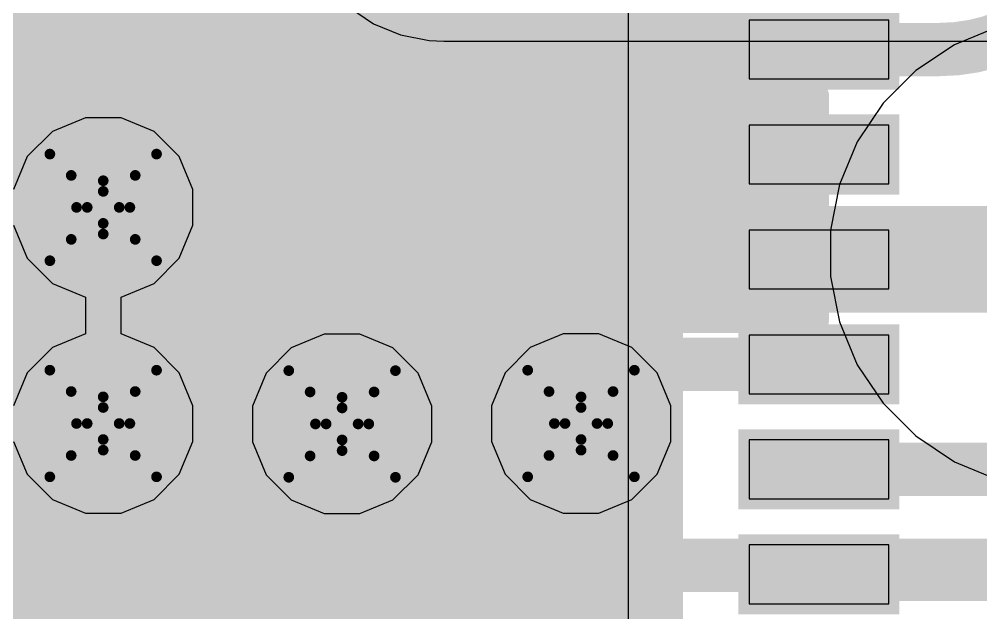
# Model space of a CAD drawing. Header units: inches. Extents: x -2 to 5376, y -4 to 5426.
# Drawn here: x 77.751 to 82.329, y 32.43 to 35.258 of the extents above; entities that cross this region are included whole.
import ezdxf

# ---------------------------------------------------------------- set-up
doc = ezdxf.new("R2010")
doc.units = ezdxf.units.IN
for name, color, linetype in [('Bottom Layer', 5, 'Continuous'), ('Bottom Overlay', 54, 'Continuous'), ('Bottom Paste', 16, 'Continuous'), ('Bottom Solder', 6, 'Continuous'), ('Drill Drawing', 1, 'Continuous'), ('Layer 1', 16, 'Continuous'), ('Layer 2', 76, 'Continuous'), ('Top Layer', 1, 'Continuous'), ('Top Paste', 8, 'Continuous'), ('Top Solder', 216, 'Continuous'), ('Via Holes', 16, 'Continuous')]:
    doc.layers.add(name, color=color, linetype=linetype)

# ---------------------------------------------------------------- blocks, each defined once
blk = doc.blocks.new('40_LFCSP_WQ__6_6__146')
at = {"layer": 'Top Layer'}
for points in [[(2.21, 2.21), (2.21, -2.21), (-2.21, -2.21), (-2.21, 2.21)], [(3.24, 1.8901), (3.24, 1.6101), (2.575, 1.6101), (2.575, 1.8901)], [(3.24, 1.3899), (3.24, 1.1099), (2.575, 1.1099), (2.575, 1.3899)], [(3.24, 0.8901), (3.24, 0.6101), (2.575, 0.6101), (2.575, 0.8901)], [(3.24, 0.3899), (3.24, 0.1099), (2.575, 0.1099), (2.575, 0.3899)], [(3.24, -0.1099), (3.24, -0.3899), (2.575, -0.3899), (2.575, -0.1099)], [(3.24, -0.6101), (3.24, -0.8901), (2.575, -0.8901), (2.575, -0.6101)]]:
    blk.add_hatch(color=1, dxfattribs=at).paths.add_polyline_path(points)
at = {"layer": 'Top Solder'}
for points in [[(2.2608, 2.2608), (2.2608, -2.2608), (-2.2608, -2.2608), (-2.2608, 2.2608)], [(3.2908, 1.9409), (3.2908, 1.5593), (2.5242, 1.5593), (2.5242, 1.9409)], [(3.2908, 1.4407), (3.2908, 1.0591), (2.5242, 1.0591), (2.5242, 1.4407)], [(3.2908, 0.9409), (3.2908, 0.5593), (2.5242, 0.5593), (2.5242, 0.9409)], [(3.2908, 0.4407), (3.2908, 0.0591), (2.5242, 0.0591), (2.5242, 0.4407)], [(3.2908, -0.0591), (3.2908, -0.4407), (2.5242, -0.4407), (2.5242, -0.0591)], [(3.2908, -0.5593), (3.2908, -0.9409), (2.5242, -0.9409), (2.5242, -0.5593)]]:
    blk.add_hatch(color=216, dxfattribs=at).paths.add_polyline_path(points)
at = {"layer": 'Top Paste'}
for p, q in [((2, -2), (2, 2)), ((3.24, 1.89), (2.575, 1.89)), ((2.575, 1.89), (2.575, 1.61)), ((3.24, 1.61), (3.24, 1.89)), ((2.575, 1.61), (2.575, 1.61)), ((2.575, 1.61), (3.24, 1.61)), ((3.24, 1.39), (2.575, 1.39)), ((2.575, 1.39), (2.575, 1.11)), ((3.24, 1.11), (3.24, 1.39)), ((2.575, 1.11), (2.575, 1.11)), ((2.575, 1.11), (3.24, 1.11)), ((3.24, 0.89), (2.575, 0.89)), ((2.575, 0.89), (2.575, 0.61)), ((3.24, 0.61), (3.24, 0.89)), ((2.575, 0.61), (2.575, 0.61)), ((2.575, 0.61), (3.24, 0.61)), ((3.24, 0.39), (2.575, 0.39)), ((2.575, 0.39), (2.575, 0.11)), ((3.24, 0.11), (3.24, 0.39)), ((2.575, 0.11), (2.575, 0.11)), ((2.575, 0.11), (3.24, 0.11)), ((3.24, -0.11), (2.575, -0.11)), ((2.575, -0.11), (2.575, -0.39)), ((3.24, -0.39), (3.24, -0.11)), ((2.575, -0.39), (2.575, -0.39)), ((2.575, -0.39), (3.24, -0.39)), ((3.24, -0.61), (2.575, -0.61)), ((2.575, -0.61), (2.575, -0.89)), ((3.24, -0.89), (3.24, -0.61)), ((2.575, -0.89), (2.575, -0.89)), ((2.575, -0.89), (3.24, -0.89))]:
    blk.add_line(p, q, dxfattribs=at)
blk = doc.blocks.new('C___0603_B_323')
at = {"layer": 'Bottom Layer'}
for points in [[(-1.143, -0.4445), (-1.143, 0.4445), (-0.381, 0.4445), (-0.381, -0.4445)], [(0.381, -0.4445), (0.381, 0.4445), (1.143, 0.4445), (1.143, -0.4445)]]:
    blk.add_hatch(color=5, dxfattribs=at).paths.add_polyline_path(points)
at = {"layer": 'Bottom Paste'}
for points in [[(-1.143, -0.4445), (-1.143, 0.4445), (-0.381, 0.4445), (-0.381, -0.4445)], [(0.381, -0.4445), (0.381, 0.4445), (1.143, 0.4445), (1.143, -0.4445)]]:
    blk.add_hatch(color=16, dxfattribs=at).paths.add_polyline_path(points)
at = {"layer": 'Bottom Solder'}
for points in [[(-1.203, -0.5045), (-1.203, 0.5045), (-0.321, 0.5045), (-0.321, -0.5045)], [(0.321, -0.5045), (0.321, 0.5045), (1.203, 0.5045), (1.203, -0.5045)]]:
    blk.add_hatch(color=6, dxfattribs=at).paths.add_polyline_path(points)
at = {"layer": 'Bottom Overlay'}
for points in [[(-1.2446, 0.5334, 0.127, 0.127, 0), (-0.4572, 0.5334, 0.127, 0.127, 0)], [(-1.2446, -0.5334, 0.127, 0.127, 0), (-1.2446, 0.5334, 0.127, 0.127, 0)], [(0.4572, 0.5334, 0.127, 0.127, 0), (1.2446, 0.5334, 0.127, 0.127, 0)], [(1.2446, -0.5334, 0.127, 0.127, 0), (1.2446, 0.5334, 0.127, 0.127, 0)], [(-1.2446, -0.5334, 0.127, 0.127, 0), (-0.4572, -0.5334, 0.127, 0.127, 0)], [(0.4572, -0.5334, 0.127, 0.127, 0), (1.2446, -0.5334, 0.127, 0.127, 0)]]:
    blk.add_lwpolyline(points, format="xyseb", dxfattribs=at)
for points in [[(-1.2764, 0.5334, 0.0635, 0.0635, 1), (-1.2128, 0.5334, 0.0635, 0.0635, 1)], [(-1.2764, 0.5334, 0.0635, 0.0635, 1), (-1.2128, 0.5334, 0.0635, 0.0635, 1)], [(-0.4889, 0.5334, 0.0635, 0.0635, 1), (-0.4254, 0.5334, 0.0635, 0.0635, 1)], [(0.4255, 0.5334, 0.0635, 0.0635, 1), (0.489, 0.5334, 0.0635, 0.0635, 1)], [(1.2128, 0.5334, 0.0635, 0.0635, 1), (1.2764, 0.5334, 0.0635, 0.0635, 1)], [(1.2128, 0.5334, 0.0635, 0.0635, 1), (1.2764, 0.5334, 0.0635, 0.0635, 1)], [(-1.2764, -0.5334, 0.0635, 0.0635, 1), (-1.2128, -0.5334, 0.0635, 0.0635, 1)], [(-1.2764, -0.5334, 0.0635, 0.0635, 1), (-1.2128, -0.5334, 0.0635, 0.0635, 1)], [(-0.4889, -0.5334, 0.0635, 0.0635, 1), (-0.4254, -0.5334, 0.0635, 0.0635, 1)], [(0.4254, -0.5334, 0.0635, 0.0635, 1), (0.4889, -0.5334, 0.0635, 0.0635, 1)], [(1.2128, -0.5334, 0.0635, 0.0635, 1), (1.2764, -0.5334, 0.0635, 0.0635, 1)], [(1.2128, -0.5334, 0.0635, 0.0635, 1), (1.2764, -0.5334, 0.0635, 0.0635, 1)]]:
    blk.add_lwpolyline(points, format="xyseb", close=True, dxfattribs=at)
blk = doc.blocks.new('C___0603_B_329')
at = {"layer": 'Bottom Layer'}
for points in [[(-1.143, -0.4445), (-1.143, 0.4445), (-0.381, 0.4445), (-0.381, -0.4445)], [(0.381, -0.4445), (0.381, 0.4445), (1.143, 0.4445), (1.143, -0.4445)]]:
    blk.add_hatch(color=5, dxfattribs=at).paths.add_polyline_path(points)
at = {"layer": 'Bottom Paste'}
for points in [[(-1.143, -0.4445), (-1.143, 0.4445), (-0.381, 0.4445), (-0.381, -0.4445)], [(0.381, -0.4445), (0.381, 0.4445), (1.143, 0.4445), (1.143, -0.4445)]]:
    blk.add_hatch(color=16, dxfattribs=at).paths.add_polyline_path(points)
at = {"layer": 'Bottom Solder'}
for points in [[(-1.203, -0.5045), (-1.203, 0.5045), (-0.321, 0.5045), (-0.321, -0.5045)], [(0.321, -0.5045), (0.321, 0.5045), (1.203, 0.5045), (1.203, -0.5045)]]:
    blk.add_hatch(color=6, dxfattribs=at).paths.add_polyline_path(points)
at = {"layer": 'Bottom Overlay'}
for points in [[(-0.4572, 0.5334, 0.127, 0.127, 0), (-1.2446, 0.5334, 0.127, 0.127, 0)], [(-1.2446, 0.5334, 0.127, 0.127, 0), (-1.2446, -0.5334, 0.127, 0.127, 0)], [(1.2446, 0.5334, 0.127, 0.127, 0), (0.4572, 0.5334, 0.127, 0.127, 0)], [(1.2446, 0.5334, 0.127, 0.127, 0), (1.2446, -0.5334, 0.127, 0.127, 0)], [(-0.4572, -0.5334, 0.127, 0.127, 0), (-1.2446, -0.5334, 0.127, 0.127, 0)], [(1.2446, -0.5334, 0.127, 0.127, 0), (0.4572, -0.5334, 0.127, 0.127, 0)]]:
    blk.add_lwpolyline(points, format="xyseb", dxfattribs=at)
for points in [[(-1.2764, 0.5334, 0.0635, 0.0635, 1), (-1.2128, 0.5334, 0.0635, 0.0635, 1)], [(-1.2764, 0.5334, 0.0635, 0.0635, 1), (-1.2128, 0.5334, 0.0635, 0.0635, 1)], [(-0.4889, 0.5334, 0.0635, 0.0635, 1), (-0.4254, 0.5334, 0.0635, 0.0635, 1)], [(0.4254, 0.5334, 0.0635, 0.0635, 1), (0.4889, 0.5334, 0.0635, 0.0635, 1)], [(1.2128, 0.5334, 0.0635, 0.0635, 1), (1.2764, 0.5334, 0.0635, 0.0635, 1)], [(1.2128, 0.5334, 0.0635, 0.0635, 1), (1.2764, 0.5334, 0.0635, 0.0635, 1)], [(-1.2764, -0.5334, 0.0635, 0.0635, 1), (-1.2128, -0.5334, 0.0635, 0.0635, 1)], [(-1.2764, -0.5334, 0.0635, 0.0635, 1), (-1.2128, -0.5334, 0.0635, 0.0635, 1)], [(-0.4889, -0.5334, 0.0635, 0.0635, 1), (-0.4254, -0.5334, 0.0635, 0.0635, 1)], [(0.4254, -0.5334, 0.0635, 0.0635, 1), (0.4889, -0.5334, 0.0635, 0.0635, 1)], [(1.2128, -0.5334, 0.0635, 0.0635, 1), (1.2764, -0.5334, 0.0635, 0.0635, 1)], [(1.2128, -0.5334, 0.0635, 0.0635, 1), (1.2764, -0.5334, 0.0635, 0.0635, 1)]]:
    blk.add_lwpolyline(points, format="xyseb", close=True, dxfattribs=at)

msp = doc.modelspace()

# ---------------------------------------------------------------- hatches: boundary and pattern name
at = {"layer": 'Bottom Layer'}
h = msp.add_hatch(color=5, dxfattribs=at)
edge = h.paths.add_edge_path()
edge.add_arc((78.1504, 34.3611), 0.3, 0, 360)
h = msp.add_hatch(color=5, dxfattribs=at)
edge = h.paths.add_edge_path()
edge.add_arc((78.1504, 33.3315), 0.3, 0, 360)
h = msp.add_hatch(color=5, dxfattribs=at)
edge = h.paths.add_edge_path()
edge.add_arc((79.288, 33.3294), 0.3, 0, 360)
h = msp.add_hatch(color=5, dxfattribs=at)
edge = h.paths.add_edge_path()
edge.add_arc((80.4256, 33.3315), 0.3, 0, 360)
at = {"layer": 'Layer 1'}
h = msp.add_hatch(color=16, dxfattribs=at)
edge = h.paths.add_edge_path()
edge.add_arc((78.1504, 34.3611), 0.3, 0, 360)
h = msp.add_hatch(color=16, dxfattribs=at)
edge = h.paths.add_edge_path()
edge.add_arc((78.1504, 33.3315), 0.3, 0, 360)
h = msp.add_hatch(color=16, dxfattribs=at)
edge = h.paths.add_edge_path()
edge.add_arc((79.288, 33.3294), 0.3, 0, 360)
h = msp.add_hatch(color=16, dxfattribs=at)
edge = h.paths.add_edge_path()
edge.add_arc((80.4256, 33.3315), 0.3, 0, 360)
at = {"layer": 'Layer 2'}
h = msp.add_hatch(color=76, dxfattribs=at)
edge = h.paths.add_edge_path()
edge.add_arc((78.1504, 34.3611), 0.3, 0, 360)
h = msp.add_hatch(color=76, dxfattribs=at)
edge = h.paths.add_edge_path()
edge.add_arc((78.1504, 33.3315), 0.3, 0, 360)
h = msp.add_hatch(color=76, dxfattribs=at)
edge = h.paths.add_edge_path()
edge.add_arc((79.288, 33.3294), 0.3, 0, 360)
h = msp.add_hatch(color=76, dxfattribs=at)
edge = h.paths.add_edge_path()
edge.add_arc((80.4256, 33.3315), 0.3, 0, 360)
at = {"layer": 'Top Layer'}
h = msp.add_hatch(color=1, dxfattribs=at)
edge = h.paths.add_edge_path()
edge.add_arc((78.1504, 34.3611), 0.3, 0, 360)
h = msp.add_hatch(color=1, dxfattribs=at)
edge = h.paths.add_edge_path()
edge.add_arc((78.1504, 33.3315), 0.3, 0, 360)
h = msp.add_hatch(color=1, dxfattribs=at)
edge = h.paths.add_edge_path()
edge.add_arc((79.288, 33.3294), 0.3, 0, 360)
h = msp.add_hatch(color=1, dxfattribs=at)
edge = h.paths.add_edge_path()
edge.add_arc((80.4256, 33.3315), 0.3, 0, 360)
at = {"layer": 'Via Holes'}
h = msp.add_hatch(color=7, dxfattribs=at)
edge = h.paths.add_edge_path()
edge.add_arc((78.1504, 34.3611), 0.15, 0, 360)
h = msp.add_hatch(color=7, dxfattribs=at)
edge = h.paths.add_edge_path()
edge.add_arc((78.1504, 33.3315), 0.15, 0, 360)
h = msp.add_hatch(color=7, dxfattribs=at)
edge = h.paths.add_edge_path()
edge.add_arc((79.288, 33.3294), 0.15, 0, 360)
h = msp.add_hatch(color=7, dxfattribs=at)
edge = h.paths.add_edge_path()
edge.add_arc((80.4256, 33.3315), 0.15, 0, 360)

# ---------------------------------------------------------------- linework, layer by layer
at = {"layer": 'Bottom Layer'}
for points in [[(79.5366, 34.3611, 0.762, 0.762, 0), (79.5366, 35.8623, 0.762, 0.762, 0)], [(81.0694, 34.3676, 0.508, 0.508, 0), (81.0694, 35.8623, 0.508, 0.508, 0)], [(77.3461, 34.359, 0.762, 0.762, 0), (78.439, 34.359, 0.762, 0.762, 0)], [(78.439, 34.3611, 0.762, 0.762, 0), (79.5366, 34.3611, 0.762, 0.762, 0)], [(78.439, 34.359, 0.762, 0.762, 0), (78.439, 34.3611, 0.762, 0.762, 0)], [(79.5366, 34.3589, 0.762, 0.762, 0), (79.5366, 34.3611, 0.762, 0.762, 0)], [(81.0606, 34.3589, 0.508, 0.508, 0), (81.0694, 34.3676, 0.508, 0.508, 0)], [(81.3064, 34.113, 0.508, 0.508, -0.414214), (81.0606, 34.3589, 0.508, 0.508, 0)], [(81.3064, 34.113, 0.508, 0.508, 0), (82.7342, 34.113, 0.508, 0.508, 0)], [(74.3319, 32.6554, 0.254, 0.254, 0), (98.52, 32.6554, 0.254, 0.254, 0)]]:
    msp.add_lwpolyline(points, format="xyseb", dxfattribs=at)
for points in [[(78.2485, 34.3611, 0.381, 0.381, 1), (78.6295, 34.3611, 0.381, 0.381, 1)], [(78.2485, 34.3611, 0.381, 0.381, 1), (78.6295, 34.3611, 0.381, 0.381, 1)], [(78.2485, 34.359, 0.381, 0.381, 1), (78.6295, 34.359, 0.381, 0.381, 1)], [(78.2485, 34.359, 0.381, 0.381, 1), (78.6295, 34.359, 0.381, 0.381, 1)], [(79.3461, 34.3611, 0.381, 0.381, 1), (79.7271, 34.3611, 0.381, 0.381, 1)], [(79.3461, 34.3611, 0.381, 0.381, 1), (79.7271, 34.3611, 0.381, 0.381, 1)], [(79.3461, 34.3611, 0.381, 0.381, 1), (79.7271, 34.3611, 0.381, 0.381, 1)], [(79.3461, 34.3589, 0.381, 0.381, 1), (79.7271, 34.3589, 0.381, 0.381, 1)], [(80.9336, 34.3589, 0.254, 0.254, 1), (81.1876, 34.3589, 0.254, 0.254, 1)], [(80.9336, 34.3589, 0.254, 0.254, 1), (81.1876, 34.3589, 0.254, 0.254, 1)], [(80.9424, 34.3676, 0.254, 0.254, 1), (81.1964, 34.3676, 0.254, 0.254, 1)], [(80.9424, 34.3676, 0.254, 0.254, 1), (81.1964, 34.3676, 0.254, 0.254, 1)], [(81.1794, 34.113, 0.254, 0.254, 1), (81.4334, 34.113, 0.254, 0.254, 1)], [(81.1794, 34.113, 0.254, 0.254, 1), (81.4334, 34.113, 0.254, 0.254, 1)]]:
    msp.add_lwpolyline(points, format="xyseb", close=True, dxfattribs=at)
at = {"layer": 'Drill Drawing'}
for points in [[(77.8964, 34.6151, 0.0508, 0.0508, 0), (78.1504, 34.4881, 0.0508, 0.0508, 0)], [(77.8964, 34.6151, 0.0508, 0.0508, 0), (78.0234, 34.3611, 0.0508, 0.0508, 0)], [(78.1504, 34.4881, 0.0508, 0.0508, 0), (78.4044, 34.6151, 0.0508, 0.0508, 0)], [(78.2774, 34.3611, 0.0508, 0.0508, 0), (78.4044, 34.6151, 0.0508, 0.0508, 0)], [(77.998, 34.5135, 0.0508, 0.0508, 0), (78.1504, 34.4373, 0.0508, 0.0508, 0)], [(77.998, 34.5135, 0.0508, 0.0508, 0), (78.0742, 34.3611, 0.0508, 0.0508, 0)], [(78.1504, 34.4373, 0.0508, 0.0508, 0), (78.3028, 34.5135, 0.0508, 0.0508, 0)], [(78.2266, 34.3611, 0.0508, 0.0508, 0), (78.3028, 34.5135, 0.0508, 0.0508, 0)], [(77.8964, 34.1071, 0.0508, 0.0508, 0), (78.0234, 34.3611, 0.0508, 0.0508, 0)], [(77.998, 34.2087, 0.0508, 0.0508, 0), (78.0742, 34.3611, 0.0508, 0.0508, 0)], [(78.2266, 34.3611, 0.0508, 0.0508, 0), (78.3028, 34.2087, 0.0508, 0.0508, 0)], [(78.2774, 34.3611, 0.0508, 0.0508, 0), (78.4044, 34.1071, 0.0508, 0.0508, 0)], [(77.998, 34.2087, 0.0508, 0.0508, 0), (78.1504, 34.2849, 0.0508, 0.0508, 0)], [(78.1504, 34.2849, 0.0508, 0.0508, 0), (78.3028, 34.2087, 0.0508, 0.0508, 0)], [(77.8964, 34.1071, 0.0508, 0.0508, 0), (78.1504, 34.2341, 0.0508, 0.0508, 0)], [(78.1504, 34.2341, 0.0508, 0.0508, 0), (78.4044, 34.1071, 0.0508, 0.0508, 0)], [(77.8964, 33.5855, 0.0508, 0.0508, 0), (78.1504, 33.4585, 0.0508, 0.0508, 0)], [(77.8964, 33.5855, 0.0508, 0.0508, 0), (78.0234, 33.3315, 0.0508, 0.0508, 0)], [(78.1504, 33.4585, 0.0508, 0.0508, 0), (78.4044, 33.5855, 0.0508, 0.0508, 0)], [(78.2774, 33.3315, 0.0508, 0.0508, 0), (78.4044, 33.5855, 0.0508, 0.0508, 0)], [(79.034, 33.5834, 0.0508, 0.0508, 0), (79.288, 33.4564, 0.0508, 0.0508, 0)], [(79.034, 33.5834, 0.0508, 0.0508, 0), (79.161, 33.3294, 0.0508, 0.0508, 0)], [(79.288, 33.4564, 0.0508, 0.0508, 0), (79.542, 33.5834, 0.0508, 0.0508, 0)], [(79.415, 33.3294, 0.0508, 0.0508, 0), (79.542, 33.5834, 0.0508, 0.0508, 0)], [(80.1716, 33.5855, 0.0508, 0.0508, 0), (80.4256, 33.4585, 0.0508, 0.0508, 0)], [(80.1716, 33.5855, 0.0508, 0.0508, 0), (80.2986, 33.3315, 0.0508, 0.0508, 0)], [(80.4256, 33.4585, 0.0508, 0.0508, 0), (80.6796, 33.5855, 0.0508, 0.0508, 0)], [(80.5526, 33.3315, 0.0508, 0.0508, 0), (80.6796, 33.5855, 0.0508, 0.0508, 0)], [(77.998, 33.4839, 0.0508, 0.0508, 0), (78.1504, 33.4077, 0.0508, 0.0508, 0)], [(77.998, 33.4839, 0.0508, 0.0508, 0), (78.0742, 33.3315, 0.0508, 0.0508, 0)], [(78.1504, 33.4077, 0.0508, 0.0508, 0), (78.3028, 33.4839, 0.0508, 0.0508, 0)], [(78.2266, 33.3315, 0.0508, 0.0508, 0), (78.3028, 33.4839, 0.0508, 0.0508, 0)], [(79.1356, 33.4818, 0.0508, 0.0508, 0), (79.288, 33.4056, 0.0508, 0.0508, 0)], [(79.1356, 33.4818, 0.0508, 0.0508, 0), (79.2118, 33.3294, 0.0508, 0.0508, 0)], [(79.288, 33.4056, 0.0508, 0.0508, 0), (79.4404, 33.4818, 0.0508, 0.0508, 0)], [(79.3642, 33.3294, 0.0508, 0.0508, 0), (79.4404, 33.4818, 0.0508, 0.0508, 0)], [(80.2732, 33.4839, 0.0508, 0.0508, 0), (80.4256, 33.4077, 0.0508, 0.0508, 0)], [(80.2732, 33.4839, 0.0508, 0.0508, 0), (80.3494, 33.3315, 0.0508, 0.0508, 0)], [(80.4256, 33.4077, 0.0508, 0.0508, 0), (80.578, 33.4839, 0.0508, 0.0508, 0)], [(80.5018, 33.3315, 0.0508, 0.0508, 0), (80.578, 33.4839, 0.0508, 0.0508, 0)], [(77.8964, 33.0775, 0.0508, 0.0508, 0), (78.0234, 33.3315, 0.0508, 0.0508, 0)], [(77.998, 33.1791, 0.0508, 0.0508, 0), (78.0742, 33.3315, 0.0508, 0.0508, 0)], [(78.2266, 33.3315, 0.0508, 0.0508, 0), (78.3028, 33.1791, 0.0508, 0.0508, 0)], [(78.2774, 33.3315, 0.0508, 0.0508, 0), (78.4044, 33.0775, 0.0508, 0.0508, 0)], [(79.034, 33.0754, 0.0508, 0.0508, 0), (79.161, 33.3294, 0.0508, 0.0508, 0)], [(79.1356, 33.177, 0.0508, 0.0508, 0), (79.2118, 33.3294, 0.0508, 0.0508, 0)], [(79.3642, 33.3294, 0.0508, 0.0508, 0), (79.4404, 33.177, 0.0508, 0.0508, 0)], [(79.415, 33.3294, 0.0508, 0.0508, 0), (79.542, 33.0754, 0.0508, 0.0508, 0)], [(80.1716, 33.0775, 0.0508, 0.0508, 0), (80.2986, 33.3315, 0.0508, 0.0508, 0)], [(80.2732, 33.1791, 0.0508, 0.0508, 0), (80.3494, 33.3315, 0.0508, 0.0508, 0)], [(80.5018, 33.3315, 0.0508, 0.0508, 0), (80.578, 33.1791, 0.0508, 0.0508, 0)], [(80.5526, 33.3315, 0.0508, 0.0508, 0), (80.6796, 33.0775, 0.0508, 0.0508, 0)], [(77.998, 33.1791, 0.0508, 0.0508, 0), (78.1504, 33.2553, 0.0508, 0.0508, 0)], [(78.1504, 33.2553, 0.0508, 0.0508, 0), (78.3028, 33.1791, 0.0508, 0.0508, 0)], [(79.1356, 33.177, 0.0508, 0.0508, 0), (79.288, 33.2532, 0.0508, 0.0508, 0)], [(79.288, 33.2532, 0.0508, 0.0508, 0), (79.4404, 33.177, 0.0508, 0.0508, 0)], [(80.2732, 33.1791, 0.0508, 0.0508, 0), (80.4256, 33.2553, 0.0508, 0.0508, 0)], [(80.4256, 33.2553, 0.0508, 0.0508, 0), (80.578, 33.1791, 0.0508, 0.0508, 0)], [(77.8964, 33.0775, 0.0508, 0.0508, 0), (78.1504, 33.2045, 0.0508, 0.0508, 0)], [(78.1504, 33.2045, 0.0508, 0.0508, 0), (78.4044, 33.0775, 0.0508, 0.0508, 0)], [(79.034, 33.0754, 0.0508, 0.0508, 0), (79.288, 33.2024, 0.0508, 0.0508, 0)], [(79.288, 33.2024, 0.0508, 0.0508, 0), (79.542, 33.0754, 0.0508, 0.0508, 0)], [(80.1716, 33.0775, 0.0508, 0.0508, 0), (80.4256, 33.2045, 0.0508, 0.0508, 0)], [(80.4256, 33.2045, 0.0508, 0.0508, 0), (80.6796, 33.0775, 0.0508, 0.0508, 0)]]:
    msp.add_lwpolyline(points, format="xyseb", dxfattribs=at)
for points in [[(77.8837, 34.6151, 0.0254, 0.0254, 1), (77.9091, 34.6151, 0.0254, 0.0254, 1)], [(77.8837, 34.6151, 0.0254, 0.0254, 1), (77.9091, 34.6151, 0.0254, 0.0254, 1)], [(78.3917, 34.6151, 0.0254, 0.0254, 1), (78.4171, 34.6151, 0.0254, 0.0254, 1)], [(78.3917, 34.6151, 0.0254, 0.0254, 1), (78.4171, 34.6151, 0.0254, 0.0254, 1)], [(77.9853, 34.5135, 0.0254, 0.0254, 1), (78.0107, 34.5135, 0.0254, 0.0254, 1)], [(77.9853, 34.5135, 0.0254, 0.0254, 1), (78.0107, 34.5135, 0.0254, 0.0254, 1)], [(78.2901, 34.5135, 0.0254, 0.0254, 1), (78.3155, 34.5135, 0.0254, 0.0254, 1)], [(78.2901, 34.5135, 0.0254, 0.0254, 1), (78.3155, 34.5135, 0.0254, 0.0254, 1)], [(78.1377, 34.4881, 0.0254, 0.0254, 1), (78.1631, 34.4881, 0.0254, 0.0254, 1)], [(78.1377, 34.4881, 0.0254, 0.0254, 1), (78.1631, 34.4881, 0.0254, 0.0254, 1)], [(78.1377, 34.4373, 0.0254, 0.0254, 1), (78.1631, 34.4373, 0.0254, 0.0254, 1)], [(78.1377, 34.4373, 0.0254, 0.0254, 1), (78.1631, 34.4373, 0.0254, 0.0254, 1)], [(78.0107, 34.3611, 0.0254, 0.0254, 1), (78.0361, 34.3611, 0.0254, 0.0254, 1)], [(78.0107, 34.3611, 0.0254, 0.0254, 1), (78.0361, 34.3611, 0.0254, 0.0254, 1)], [(78.0615, 34.3611, 0.0254, 0.0254, 1), (78.0869, 34.3611, 0.0254, 0.0254, 1)], [(78.0615, 34.3611, 0.0254, 0.0254, 1), (78.0869, 34.3611, 0.0254, 0.0254, 1)], [(78.2139, 34.3611, 0.0254, 0.0254, 1), (78.2393, 34.3611, 0.0254, 0.0254, 1)], [(78.2139, 34.3611, 0.0254, 0.0254, 1), (78.2393, 34.3611, 0.0254, 0.0254, 1)], [(78.2647, 34.3611, 0.0254, 0.0254, 1), (78.2901, 34.3611, 0.0254, 0.0254, 1)], [(78.2647, 34.3611, 0.0254, 0.0254, 1), (78.2901, 34.3611, 0.0254, 0.0254, 1)], [(78.1377, 34.2849, 0.0254, 0.0254, 1), (78.1631, 34.2849, 0.0254, 0.0254, 1)], [(78.1377, 34.2849, 0.0254, 0.0254, 1), (78.1631, 34.2849, 0.0254, 0.0254, 1)], [(78.1377, 34.2341, 0.0254, 0.0254, 1), (78.1631, 34.2341, 0.0254, 0.0254, 1)], [(78.1377, 34.2341, 0.0254, 0.0254, 1), (78.1631, 34.2341, 0.0254, 0.0254, 1)], [(77.9853, 34.2087, 0.0254, 0.0254, 1), (78.0107, 34.2087, 0.0254, 0.0254, 1)], [(77.9853, 34.2087, 0.0254, 0.0254, 1), (78.0107, 34.2087, 0.0254, 0.0254, 1)], [(78.2901, 34.2087, 0.0254, 0.0254, 1), (78.3155, 34.2087, 0.0254, 0.0254, 1)], [(78.2901, 34.2087, 0.0254, 0.0254, 1), (78.3155, 34.2087, 0.0254, 0.0254, 1)], [(77.8837, 34.1071, 0.0254, 0.0254, 1), (77.9091, 34.1071, 0.0254, 0.0254, 1)], [(77.8837, 34.1071, 0.0254, 0.0254, 1), (77.9091, 34.1071, 0.0254, 0.0254, 1)], [(78.3917, 34.1071, 0.0254, 0.0254, 1), (78.4171, 34.1071, 0.0254, 0.0254, 1)], [(78.3917, 34.1071, 0.0254, 0.0254, 1), (78.4171, 34.1071, 0.0254, 0.0254, 1)], [(77.8837, 33.5855, 0.0254, 0.0254, 1), (77.9091, 33.5855, 0.0254, 0.0254, 1)], [(77.8837, 33.5855, 0.0254, 0.0254, 1), (77.9091, 33.5855, 0.0254, 0.0254, 1)], [(78.3917, 33.5855, 0.0254, 0.0254, 1), (78.4171, 33.5855, 0.0254, 0.0254, 1)], [(78.3917, 33.5855, 0.0254, 0.0254, 1), (78.4171, 33.5855, 0.0254, 0.0254, 1)], [(79.0213, 33.5834, 0.0254, 0.0254, 1), (79.0467, 33.5834, 0.0254, 0.0254, 1)], [(79.0213, 33.5834, 0.0254, 0.0254, 1), (79.0467, 33.5834, 0.0254, 0.0254, 1)], [(79.5293, 33.5834, 0.0254, 0.0254, 1), (79.5547, 33.5834, 0.0254, 0.0254, 1)], [(79.5293, 33.5834, 0.0254, 0.0254, 1), (79.5547, 33.5834, 0.0254, 0.0254, 1)], [(80.1589, 33.5855, 0.0254, 0.0254, 1), (80.1843, 33.5855, 0.0254, 0.0254, 1)], [(80.1589, 33.5855, 0.0254, 0.0254, 1), (80.1843, 33.5855, 0.0254, 0.0254, 1)], [(80.6669, 33.5855, 0.0254, 0.0254, 1), (80.6923, 33.5855, 0.0254, 0.0254, 1)], [(80.6669, 33.5855, 0.0254, 0.0254, 1), (80.6923, 33.5855, 0.0254, 0.0254, 1)], [(77.9853, 33.4839, 0.0254, 0.0254, 1), (78.0107, 33.4839, 0.0254, 0.0254, 1)], [(77.9853, 33.4839, 0.0254, 0.0254, 1), (78.0107, 33.4839, 0.0254, 0.0254, 1)], [(78.1377, 33.4585, 0.0254, 0.0254, 1), (78.1631, 33.4585, 0.0254, 0.0254, 1)], [(78.1377, 33.4585, 0.0254, 0.0254, 1), (78.1631, 33.4585, 0.0254, 0.0254, 1)], [(78.2901, 33.4839, 0.0254, 0.0254, 1), (78.3155, 33.4839, 0.0254, 0.0254, 1)], [(78.2901, 33.4839, 0.0254, 0.0254, 1), (78.3155, 33.4839, 0.0254, 0.0254, 1)], [(79.1229, 33.4818, 0.0254, 0.0254, 1), (79.1483, 33.4818, 0.0254, 0.0254, 1)], [(79.1229, 33.4818, 0.0254, 0.0254, 1), (79.1483, 33.4818, 0.0254, 0.0254, 1)], [(79.2753, 33.4564, 0.0254, 0.0254, 1), (79.3007, 33.4564, 0.0254, 0.0254, 1)], [(79.2753, 33.4564, 0.0254, 0.0254, 1), (79.3007, 33.4564, 0.0254, 0.0254, 1)], [(79.4277, 33.4818, 0.0254, 0.0254, 1), (79.4531, 33.4818, 0.0254, 0.0254, 1)], [(79.4277, 33.4818, 0.0254, 0.0254, 1), (79.4531, 33.4818, 0.0254, 0.0254, 1)], [(80.2605, 33.4839, 0.0254, 0.0254, 1), (80.2859, 33.4839, 0.0254, 0.0254, 1)], [(80.2605, 33.4839, 0.0254, 0.0254, 1), (80.2859, 33.4839, 0.0254, 0.0254, 1)], [(80.4129, 33.4585, 0.0254, 0.0254, 1), (80.4383, 33.4585, 0.0254, 0.0254, 1)], [(80.4129, 33.4585, 0.0254, 0.0254, 1), (80.4383, 33.4585, 0.0254, 0.0254, 1)], [(80.5653, 33.4839, 0.0254, 0.0254, 1), (80.5907, 33.4839, 0.0254, 0.0254, 1)], [(80.5653, 33.4839, 0.0254, 0.0254, 1), (80.5907, 33.4839, 0.0254, 0.0254, 1)], [(78.1377, 33.4077, 0.0254, 0.0254, 1), (78.1631, 33.4077, 0.0254, 0.0254, 1)], [(78.1377, 33.4077, 0.0254, 0.0254, 1), (78.1631, 33.4077, 0.0254, 0.0254, 1)], [(79.2753, 33.4056, 0.0254, 0.0254, 1), (79.3007, 33.4056, 0.0254, 0.0254, 1)], [(79.2753, 33.4056, 0.0254, 0.0254, 1), (79.3007, 33.4056, 0.0254, 0.0254, 1)], [(80.4129, 33.4077, 0.0254, 0.0254, 1), (80.4383, 33.4077, 0.0254, 0.0254, 1)], [(80.4129, 33.4077, 0.0254, 0.0254, 1), (80.4383, 33.4077, 0.0254, 0.0254, 1)], [(78.0107, 33.3315, 0.0254, 0.0254, 1), (78.0361, 33.3315, 0.0254, 0.0254, 1)], [(78.0107, 33.3315, 0.0254, 0.0254, 1), (78.0361, 33.3315, 0.0254, 0.0254, 1)], [(78.0615, 33.3315, 0.0254, 0.0254, 1), (78.0869, 33.3315, 0.0254, 0.0254, 1)], [(78.0615, 33.3315, 0.0254, 0.0254, 1), (78.0869, 33.3315, 0.0254, 0.0254, 1)], [(78.2139, 33.3315, 0.0254, 0.0254, 1), (78.2393, 33.3315, 0.0254, 0.0254, 1)], [(78.2139, 33.3315, 0.0254, 0.0254, 1), (78.2393, 33.3315, 0.0254, 0.0254, 1)], [(78.2647, 33.3315, 0.0254, 0.0254, 1), (78.2901, 33.3315, 0.0254, 0.0254, 1)], [(78.2647, 33.3315, 0.0254, 0.0254, 1), (78.2901, 33.3315, 0.0254, 0.0254, 1)], [(79.1483, 33.3294, 0.0254, 0.0254, 1), (79.1737, 33.3294, 0.0254, 0.0254, 1)], [(79.1483, 33.3294, 0.0254, 0.0254, 1), (79.1737, 33.3294, 0.0254, 0.0254, 1)], [(79.1991, 33.3294, 0.0254, 0.0254, 1), (79.2245, 33.3294, 0.0254, 0.0254, 1)], [(79.1991, 33.3294, 0.0254, 0.0254, 1), (79.2245, 33.3294, 0.0254, 0.0254, 1)], [(79.3515, 33.3294, 0.0254, 0.0254, 1), (79.3769, 33.3294, 0.0254, 0.0254, 1)], [(79.3515, 33.3294, 0.0254, 0.0254, 1), (79.3769, 33.3294, 0.0254, 0.0254, 1)], [(79.4023, 33.3294, 0.0254, 0.0254, 1), (79.4277, 33.3294, 0.0254, 0.0254, 1)], [(79.4023, 33.3294, 0.0254, 0.0254, 1), (79.4277, 33.3294, 0.0254, 0.0254, 1)], [(80.2859, 33.3315, 0.0254, 0.0254, 1), (80.3113, 33.3315, 0.0254, 0.0254, 1)], [(80.2859, 33.3315, 0.0254, 0.0254, 1), (80.3113, 33.3315, 0.0254, 0.0254, 1)], [(80.3367, 33.3315, 0.0254, 0.0254, 1), (80.3621, 33.3315, 0.0254, 0.0254, 1)], [(80.3367, 33.3315, 0.0254, 0.0254, 1), (80.3621, 33.3315, 0.0254, 0.0254, 1)], [(80.4891, 33.3315, 0.0254, 0.0254, 1), (80.5145, 33.3315, 0.0254, 0.0254, 1)], [(80.4891, 33.3315, 0.0254, 0.0254, 1), (80.5145, 33.3315, 0.0254, 0.0254, 1)], [(80.5399, 33.3315, 0.0254, 0.0254, 1), (80.5653, 33.3315, 0.0254, 0.0254, 1)], [(80.5399, 33.3315, 0.0254, 0.0254, 1), (80.5653, 33.3315, 0.0254, 0.0254, 1)], [(78.1377, 33.2553, 0.0254, 0.0254, 1), (78.1631, 33.2553, 0.0254, 0.0254, 1)], [(78.1377, 33.2553, 0.0254, 0.0254, 1), (78.1631, 33.2553, 0.0254, 0.0254, 1)], [(79.2753, 33.2532, 0.0254, 0.0254, 1), (79.3007, 33.2532, 0.0254, 0.0254, 1)], [(79.2753, 33.2532, 0.0254, 0.0254, 1), (79.3007, 33.2532, 0.0254, 0.0254, 1)], [(80.4129, 33.2553, 0.0254, 0.0254, 1), (80.4383, 33.2553, 0.0254, 0.0254, 1)], [(80.4129, 33.2553, 0.0254, 0.0254, 1), (80.4383, 33.2553, 0.0254, 0.0254, 1)], [(77.9853, 33.1791, 0.0254, 0.0254, 1), (78.0107, 33.1791, 0.0254, 0.0254, 1)], [(77.9853, 33.1791, 0.0254, 0.0254, 1), (78.0107, 33.1791, 0.0254, 0.0254, 1)], [(78.1377, 33.2045, 0.0254, 0.0254, 1), (78.1631, 33.2045, 0.0254, 0.0254, 1)], [(78.1377, 33.2045, 0.0254, 0.0254, 1), (78.1631, 33.2045, 0.0254, 0.0254, 1)], [(78.2901, 33.1791, 0.0254, 0.0254, 1), (78.3155, 33.1791, 0.0254, 0.0254, 1)], [(78.2901, 33.1791, 0.0254, 0.0254, 1), (78.3155, 33.1791, 0.0254, 0.0254, 1)], [(79.1229, 33.177, 0.0254, 0.0254, 1), (79.1483, 33.177, 0.0254, 0.0254, 1)], [(79.1229, 33.177, 0.0254, 0.0254, 1), (79.1483, 33.177, 0.0254, 0.0254, 1)], [(79.2753, 33.2024, 0.0254, 0.0254, 1), (79.3007, 33.2024, 0.0254, 0.0254, 1)], [(79.2753, 33.2024, 0.0254, 0.0254, 1), (79.3007, 33.2024, 0.0254, 0.0254, 1)], [(79.4277, 33.177, 0.0254, 0.0254, 1), (79.4531, 33.177, 0.0254, 0.0254, 1)], [(79.4277, 33.177, 0.0254, 0.0254, 1), (79.4531, 33.177, 0.0254, 0.0254, 1)], [(80.2605, 33.1791, 0.0254, 0.0254, 1), (80.2859, 33.1791, 0.0254, 0.0254, 1)], [(80.2605, 33.1791, 0.0254, 0.0254, 1), (80.2859, 33.1791, 0.0254, 0.0254, 1)], [(80.4129, 33.2045, 0.0254, 0.0254, 1), (80.4383, 33.2045, 0.0254, 0.0254, 1)], [(80.4129, 33.2045, 0.0254, 0.0254, 1), (80.4383, 33.2045, 0.0254, 0.0254, 1)], [(80.5653, 33.1791, 0.0254, 0.0254, 1), (80.5907, 33.1791, 0.0254, 0.0254, 1)], [(80.5653, 33.1791, 0.0254, 0.0254, 1), (80.5907, 33.1791, 0.0254, 0.0254, 1)], [(77.8837, 33.0775, 0.0254, 0.0254, 1), (77.9091, 33.0775, 0.0254, 0.0254, 1)], [(77.8837, 33.0775, 0.0254, 0.0254, 1), (77.9091, 33.0775, 0.0254, 0.0254, 1)], [(78.3917, 33.0775, 0.0254, 0.0254, 1), (78.4171, 33.0775, 0.0254, 0.0254, 1)], [(78.3917, 33.0775, 0.0254, 0.0254, 1), (78.4171, 33.0775, 0.0254, 0.0254, 1)], [(80.1589, 33.0775, 0.0254, 0.0254, 1), (80.1843, 33.0775, 0.0254, 0.0254, 1)], [(80.1589, 33.0775, 0.0254, 0.0254, 1), (80.1843, 33.0775, 0.0254, 0.0254, 1)], [(80.6669, 33.0775, 0.0254, 0.0254, 1), (80.6923, 33.0775, 0.0254, 0.0254, 1)], [(80.6669, 33.0775, 0.0254, 0.0254, 1), (80.6923, 33.0775, 0.0254, 0.0254, 1)], [(79.0213, 33.0754, 0.0254, 0.0254, 1), (79.0467, 33.0754, 0.0254, 0.0254, 1)], [(79.0213, 33.0754, 0.0254, 0.0254, 1), (79.0467, 33.0754, 0.0254, 0.0254, 1)], [(79.5293, 33.0754, 0.0254, 0.0254, 1), (79.5547, 33.0754, 0.0254, 0.0254, 1)], [(79.5293, 33.0754, 0.0254, 0.0254, 1), (79.5547, 33.0754, 0.0254, 0.0254, 1)]]:
    msp.add_lwpolyline(points, format="xyseb", close=True, dxfattribs=at)
at = {"layer": 'Layer 1'}
for p, q in [((82.4073, 35.2202), (82.2033, 35.1357)), ((82.4073, 35.2202), (82.2033, 35.1357)), ((82.2033, 35.1357), (82.0198, 35.0131)), ((82.2033, 35.1357), (82.0198, 35.0131)), ((82.0198, 35.0131), (81.8637, 34.857)), ((82.0198, 35.0131), (81.8637, 34.857)), ((81.8637, 34.857), (81.7411, 34.6735)), ((81.8637, 34.857), (81.7411, 34.6735)), ((81.7411, 34.6735), (81.6566, 34.4695)), ((81.7411, 34.6735), (81.6566, 34.4695)), ((81.6566, 34.4695), (81.6135, 34.253)), ((81.6566, 34.4695), (81.6135, 34.253)), ((81.6135, 34.253), (81.6135, 34.1426)), ((81.6135, 34.253), (81.6135, 34.0323)), ((81.6135, 34.1426), (81.6135, 34.1426)), ((81.6135, 34.1426), (81.6135, 34.0323)), ((81.6135, 34.0323), (81.6566, 33.8158)), ((81.6135, 34.0323), (81.6566, 33.8158)), ((81.6566, 33.8158), (81.7411, 33.6118)), ((81.6566, 33.8158), (81.7411, 33.6118)), ((81.7411, 33.6118), (81.8637, 33.4283)), ((81.7411, 33.6118), (81.8637, 33.4283)), ((81.8637, 33.4283), (82.0198, 33.2722)), ((81.8637, 33.4283), (82.0198, 33.2722)), ((82.0198, 33.2722), (82.2033, 33.1496)), ((82.0198, 33.2722), (82.2033, 33.1496)), ((82.2033, 33.1496), (82.4073, 33.0651)), ((82.2033, 33.1496), (82.4073, 33.0651))]:
    msp.add_line(p, q, dxfattribs=at)
at = {"layer": 'Layer 2'}
for p, q in [((79.3224, 35.3134), (79.4381, 35.2361)), ((79.4381, 35.2361), (79.5667, 35.1828)), ((79.5667, 35.1828), (79.7032, 35.1556)), ((79.7032, 35.1556), (79.7728, 35.1522)), ((79.7728, 35.1522), (108.8414, 35.1522)), ((78.0655, 34.7881), (77.9085, 34.7231)), ((78.2353, 34.7881), (78.0655, 34.7881)), ((78.3923, 34.7231), (78.2353, 34.7881)), ((77.9085, 34.7231), (77.7884, 34.603)), ((78.5124, 34.603), (78.3923, 34.7231)), ((77.7884, 34.603), (77.7234, 34.4461)), ((78.5774, 34.4461), (78.5124, 34.603)), ((78.5774, 34.2762), (78.5774, 34.4461)), ((77.7234, 34.2762), (77.7884, 34.1193)), ((78.5124, 34.1193), (78.5774, 34.2762)), ((77.7884, 34.1193), (77.9085, 33.9991)), ((78.3923, 33.9991), (78.5124, 34.1193)), ((77.9085, 33.9991), (78.0655, 33.9341)), ((78.2353, 33.9341), (78.3923, 33.9991)), ((78.0655, 33.9341), (78.0655, 33.7585)), ((78.2353, 33.7585), (78.2353, 33.9341)), ((78.0655, 33.7585), (77.9085, 33.6935)), ((78.3923, 33.6935), (78.2353, 33.7585)), ((79.2031, 33.7564), (79.0461, 33.6914)), ((79.3729, 33.7564), (79.2031, 33.7564)), ((79.5299, 33.6914), (79.3729, 33.7564)), ((80.3407, 33.7585), (80.1837, 33.6935)), ((80.5106, 33.7585), (80.3407, 33.7585)), ((80.6675, 33.6935), (80.5106, 33.7585)), ((77.9085, 33.6935), (77.7884, 33.5734)), ((78.5124, 33.5734), (78.3923, 33.6935)), ((79.0461, 33.6914), (78.926, 33.5712)), ((79.65, 33.5712), (79.5299, 33.6914)), ((80.1837, 33.6935), (80.0636, 33.5734)), ((80.7876, 33.5734), (80.6675, 33.6935)), ((77.7884, 33.5734), (77.7234, 33.4165)), ((78.5774, 33.4165), (78.5124, 33.5734)), ((78.926, 33.5712), (78.861, 33.4143)), ((79.715, 33.4143), (79.65, 33.5712)), ((80.0636, 33.5734), (79.9986, 33.4165)), ((80.8526, 33.4165), (80.7876, 33.5734)), ((78.5774, 33.2466), (78.5774, 33.4165)), ((78.861, 33.4143), (78.861, 33.2444)), ((79.715, 33.2444), (79.715, 33.4143)), ((79.9986, 33.4165), (79.9986, 33.2466)), ((80.8526, 33.2466), (80.8526, 33.4165)), ((77.7234, 33.2466), (77.7884, 33.0897)), ((78.5124, 33.0897), (78.5774, 33.2466)), ((78.861, 33.2444), (78.926, 33.0875)), ((79.65, 33.0875), (79.715, 33.2444)), ((79.9986, 33.2466), (80.0636, 33.0897)), ((80.7876, 33.0897), (80.8526, 33.2466)), ((77.7884, 33.0897), (77.9085, 32.9695)), ((78.3923, 32.9695), (78.5124, 33.0897)), ((78.926, 33.0875), (79.0461, 32.9674)), ((79.5299, 32.9674), (79.65, 33.0875)), ((80.0636, 33.0897), (80.1837, 32.9695)), ((80.6675, 32.9695), (80.7876, 33.0897)), ((77.9085, 32.9695), (78.0655, 32.9045)), ((78.2353, 32.9045), (78.3923, 32.9695)), ((79.0461, 32.9674), (79.2031, 32.9024)), ((79.3729, 32.9024), (79.5299, 32.9674)), ((80.1837, 32.9695), (80.3407, 32.9045)), ((80.5106, 32.9045), (80.6675, 32.9695)), ((78.0655, 32.9045), (78.2353, 32.9045)), ((79.2031, 32.9024), (79.3729, 32.9024)), ((80.3407, 32.9045), (80.5106, 32.9045))]:
    msp.add_line(p, q, dxfattribs=at)
at = {"layer": 'Top Layer'}
for points in [[(82.7283, 35.3607, 0.254, 0.254, -0.198912), (82.1305, 35.113, 0.254, 0.254, 0)], [(76.9009, 35.113, 0.254, 0.254, -0.414214), (78.651, 33.363, 0.254, 0.254, 0)], [(81.5585, 35.113, 0.254, 0.254, 0), (82.1305, 35.113, 0.254, 0.254, 0)], [(78.651, 33.363, 0.254, 0.254, -0.414214), (79.9009, 34.6129, 0.254, 0.254, 0)], [(79.9009, 34.6129, 0.254, 0.254, 0), (81.5585, 34.6129, 0.254, 0.254, 0)], [(81.5585, 34.113, 0.254, 0.254, 0), (82.7342, 34.113, 0.254, 0.254, 0)], [(78.651, 33.363, 0.254, 0.254, -0.414214), (78.9009, 33.6129, 0.254, 0.254, 0)], [(78.9009, 33.6129, 0.254, 0.254, 0), (81.5585, 33.6129, 0.254, 0.254, 0)], [(81.5585, 33.113, 0.254, 0.254, 0), (85.7459, 33.113, 0.254, 0.254, 0)], [(78.2859, 32.7009, 0.254, 0.254, -0.414214), (78.4011, 32.5857, 0.254, 0.254, 0)], [(81.5585, 32.6129, 0.254, 0.254, 0), (84.549, 32.6129, 0.254, 0.254, 0)], [(78.4011, 30.4554, 0.254, 0.254, 0), (78.4011, 32.5857, 0.254, 0.254, 0)]]:
    msp.add_lwpolyline(points, format="xyseb", dxfattribs=at)
for points in [[(81.495, 35.113, 0.127, 0.127, 1), (81.622, 35.113, 0.127, 0.127, 1)], [(82.067, 35.113, 0.127, 0.127, 1), (82.194, 35.113, 0.127, 0.127, 1)], [(82.067, 35.113, 0.127, 0.127, 1), (82.194, 35.113, 0.127, 0.127, 1)], [(79.8374, 34.6129, 0.127, 0.127, 1), (79.9644, 34.6129, 0.127, 0.127, 1)], [(79.8374, 34.6129, 0.127, 0.127, 1), (79.9644, 34.6129, 0.127, 0.127, 1)], [(81.495, 34.6129, 0.127, 0.127, 1), (81.622, 34.6129, 0.127, 0.127, 1)], [(81.495, 34.113, 0.127, 0.127, 1), (81.622, 34.113, 0.127, 0.127, 1)], [(78.8374, 33.6129, 0.127, 0.127, 1), (78.9644, 33.6129, 0.127, 0.127, 1)], [(78.8374, 33.6129, 0.127, 0.127, 1), (78.9644, 33.6129, 0.127, 0.127, 1)], [(81.495, 33.6129, 0.127, 0.127, 1), (81.622, 33.6129, 0.127, 0.127, 1)], [(78.5875, 33.363, 0.127, 0.127, 1), (78.7145, 33.363, 0.127, 0.127, 1)], [(78.5875, 33.363, 0.127, 0.127, 1), (78.7145, 33.363, 0.127, 0.127, 1)], [(78.5875, 33.363, 0.127, 0.127, 1), (78.7145, 33.363, 0.127, 0.127, 1)], [(81.495, 33.113, 0.127, 0.127, 1), (81.622, 33.113, 0.127, 0.127, 1)], [(78.2224, 32.7009, 0.127, 0.127, 1), (78.3494, 32.7009, 0.127, 0.127, 1)], [(81.495, 32.6129, 0.127, 0.127, 1), (81.622, 32.6129, 0.127, 0.127, 1)], [(78.3376, 32.5857, 0.127, 0.127, 1), (78.4646, 32.5857, 0.127, 0.127, 1)], [(78.3376, 32.5857, 0.127, 0.127, 1), (78.4646, 32.5857, 0.127, 0.127, 1)]]:
    msp.add_lwpolyline(points, format="xyseb", close=True, dxfattribs=at)

# ---------------------------------------------------------------- block references
for name, p in [('40_LFCSP_WQ__6_6__146', (78.651, 33.363)), ('C___0603_B_323', (80.2986, 34.3589))]:
    msp.add_blockref(name, p)
at = {"rotation": 180}
msp.add_blockref('C___0603_B_329', (76.584, 34.359), dxfattribs=at)

doc.saveas('drawing.dxf')
